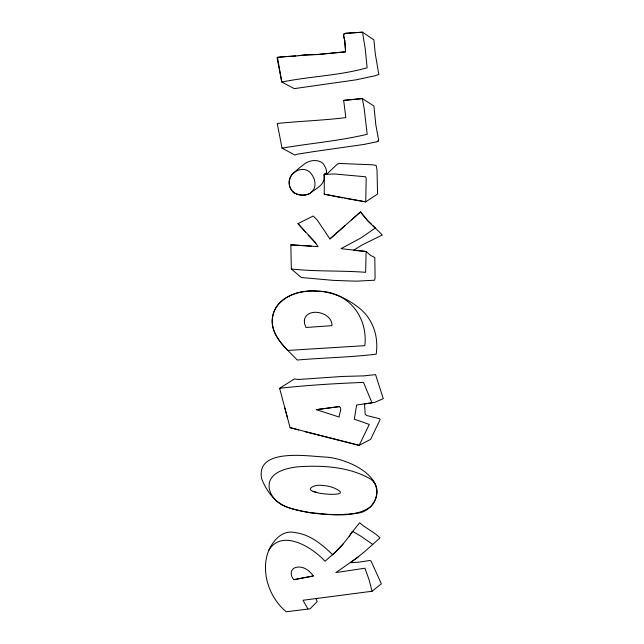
<?xml version="1.0" encoding="UTF-8"?>
<svg xmlns="http://www.w3.org/2000/svg" width="644" height="644" viewBox="0 0 644 644"><rect width="100%" height="100%" fill="white"/><g stroke="black" fill="none" stroke-linecap="round" stroke-linejoin="round"><path stroke-width="0.97" d="M324.222 194.19L324.343 174.355L326.87 174.033L337.553 163.946L339.147 163.447L372.377 164.8L376.12 165.419L377.014 169.799L377.577 194.021L365.744 201.862L324.222 194.19L342.753 197.909M378.583 139.74L377.69 141.591L364.069 144.425L313.845 151.59L297.222 154.206L294.831 155.051L282.032 148.128L277.242 123.463C300.088 121.128 323.038 120.428 345.82 117.611L343.671 100.392L362.339 98.564L373.939 106.043L375.822 124.775L378.583 139.74A2.238 2.238 0 0 1 377.69 141.591M268.637 550.62C260.313 571.687 269.136 597.656 286.266 611.8L310.102 608.781L317.194 601.577L316.059 598.566L372.071 591.248L381.345 583.81L371.065 561.069L370.002 560.465L358.764 562.188L350.586 562.679L364.432 551.86L380.016 537.909C373.987 531.799 365.937 528.531 359.682 522.743C350.747 533.465 343.333 545.436 332.69 554.782C322.403 544.727 310.287 534.584 295.507 532.677C282.676 529.384 273.273 540.171 268.637 550.62C281.645 527.943 313 547.754 325.035 561.27L335.331 552.093A73.005 73.005 0 0 1 332.771 554.717M349.217 536.235L352.397 531.211L361.389 536.524L372.779 544.43M343.051 544.148L332.69 554.782M291.321 268.967C315.987 271.744 340.926 270.408 365.631 272.307L366.114 251.474L353.548 250.315L362.218 244.921L382.327 234.963L375.267 228.032L361.067 237.861L341.03 248.656L366.114 251.474L370.574 255.41L374.816 257.495L375.098 277.926L374.631 280.196L356.84 281.154L349.459 280.977L332.908 280.341L301.271 277.508L291.321 268.967L290.847 244.849L318.096 246.612L314.61 241.685L297.963 223.637L313.234 215.998L317.202 220.015L329.913 238.932L345.168 225.472M329.913 238.932L360.479 211.965L367.394 220.385L371.33 224.193M351.415 219.894L360.479 211.965L367.982 220.997L375.267 228.032L372.981 225.69M358.788 556.601L335.87 572.588L364.931 568.209L368.996 579.544L372.071 591.248M279.609 388.316C307.462 385.144 335.532 383.526 363.522 382.399L372.007 402.911L364.56 403.973L365.188 414.374L366.863 415.549L379.445 418.681L380.193 419.437L370.638 439.353L359.159 445.358L290.09 427.672L279.609 388.316L294.421 378.938L298.43 379.493L342.342 376.45L363.731 375.879L375.573 374.631L383.293 398.636L374.961 402.259L356.615 405.028L354.305 419.172L369.294 424.436L359.159 445.358L304.749 431.601M313.322 575.961L293.881 579.689C290.565 576.372 289.8 570.109 294.678 567.831C301.972 564.973 309.337 570.069 313.322 575.961L293.881 579.689M282.032 148.128C310.424 143.29 339.138 140.972 367.185 134.282L364.23 108.892L362.339 98.564L343.671 100.392M316.309 409.656L339.098 406.622C343.155 407.765 338.502 414.511 339.211 417.062L316.309 409.656L339.098 406.622M317.267 598.389L303.01 600.264L307.913 609.023M324.343 174.355L334.655 173.985L365.695 176.794L366.178 178.621L365.744 201.862L344.934 198.263M298.317 55.513L319.102 54.37L345.603 51.81L344.733 40.5L343.654 36.008L343.872 34.084L345.264 33.351L362.5 32.2L373.923 39.92L375.251 53.581L378.801 74.35L375.573 75.654L355.866 79.864L294.292 88.622L281.798 82.054L277.009 57.638C285.517 56.092 295.451 56.688 304.25 54.885A428.493 428.493 0 0 1 316.808 54.571L345.603 51.81L344.79 40.894L343.534 35.154L344.009 33.915L345.562 33.303L362.5 32.2L365.245 48.823L367.12 67.797C339.275 75.694 310.094 76.274 281.798 82.054L277.459 57.211L295.87 55.843M311.302 246.105L290.847 244.849M316.759 492.499C322.394 494.632 354.659 496.685 333.085 487.572A34.824 34.824 0 0 0 322.266 485.471C314.836 484.022 302.93 489.593 316.759 492.499L313.153 491.259M290.09 427.672L298.727 429.862M294.654 193.192C309.039 200.195 321.106 188.08 311.664 174.323C304.129 163.23 286.548 172.721 289.357 185.126A7.929 7.929 0 0 0 290.025 187.267C292.601 195.14 302.777 196.533 309.506 193.699C315.061 188.877 325.413 185.11 324.085 176.078C323.038 173.453 325.55 174.089 326.46 172.834C327.015 169.485 324.842 166.345 323.191 163.608C317.806 158.601 308.235 160.187 303.163 165.025A73.69 73.69 0 0 0 295.218 171.61L292.126 174.484A9.121 9.121 0 0 0 290.79 176.553C287.828 182.147 289.269 189.642 294.654 193.192A7.028 7.028 0 0 1 292.964 191.848M371.805 479.756C350.231 466.739 322.886 465.097 298.22 466.795C285.864 468.059 266.27 472.736 269.425 489.295C273.925 506.892 294.598 509.774 309.611 512.608C329.43 514.145 353.137 519.024 370.525 506.82A21.622 21.622 0 0 0 373.834 502.739C388.437 475.675 344.806 457.586 324.415 457.007C307.582 456.177 255.185 447.741 261.73 478.951C266.56 491.082 275.35 503.479 288.311 507.544C310.175 514.411 333.592 516.295 356.277 513.22C372.119 512.994 384.5 491.42 371.805 479.756A15.424 15.424 0 0 1 374.848 483.459M308.235 235.205L315.898 243.319M297.963 223.637L305.562 232.162M284.849 407.99L287.466 417.835M272.275 320.108C271.567 337.134 286.822 348.847 297.246 360.028C323.529 357.734 349.95 357.38 376.177 354.16C378.801 337.037 373.19 319.086 359.368 308.186C343.654 295.371 323.368 288.359 303.083 291.74C289.889 293.64 275.519 301.658 272.831 315.769C269.594 329.309 278.933 341.231 287.618 350.433L364.842 345.667C368.143 316.695 347.671 290.838 317.669 291.305C298.856 288.963 273.193 298.18 272.275 320.108M304.354 320.028L304.523 323.554L305.964 327.49L331.974 325.647C332.586 312.227 307.18 306.472 304.354 320.028"/></g></svg>
